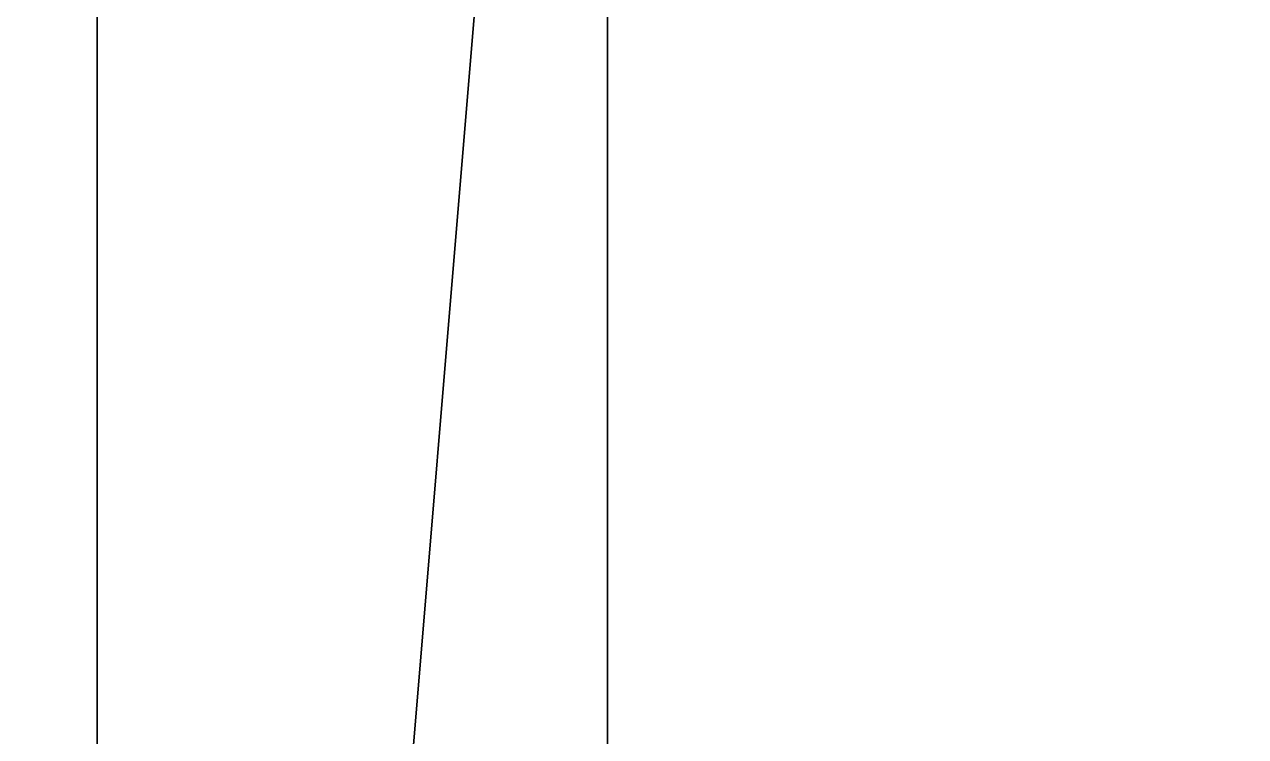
# Model space of a CAD drawing. Header units: metres. Extents: x -124 to 60, y -56 to 44.
# Drawn here: x 7.715 to 12.5, y -41.091 to -38.302 of the extents above; entities that cross this region are included whole.
import ezdxf

# ---------------------------------------------------------------- set-up
doc = ezdxf.new("R2010")
doc.units = ezdxf.units.M

msp = doc.modelspace()

# ---------------------------------------------------------------- linework, layer by layer
for points in [[(60, 44, 20), (10, 44, 20), (10, -56, 20)], [(10, -56, 20), (60, -56, 20), (60, 44, 20)], [(8, -56, 24), (10, -56, 24), (10, -32, 24)], [(10, -32, 24), (8, -32, 24), (8, -56, 24)], [(8, -56, 36), (8, -56, 46), (8, -32, 46)], [(8, -32, 46), (8, -32, 36), (8, -56, 36)], [(8, -32, 32), (8, -32, 36), (8, -42, 36)], [(8, -42, 36), (8, -42, 32), (8, -32, 32)], [(8, -56, 10), (8, -36, 10), (4, -36, 10)], [(4, -36, 10), (4, -56, 10), (8, -56, 10)], [(8, -56, 10), (8, -56, 24), (8, -38, 24)], [(8, -38, 24), (8, -38, 10), (8, -56, 10)], [(8, -38.3536, 32), (8, -38.3921, 31.9807), (8, -38, 32)], [(8, -38.3921, 31.9807), (8, -38.3536, 32), (8, -38.7071, 32)], [(8, -38.7071, 32), (8, -38.7804, 31.9231), (8, -38.3921, 31.9807)], [(8, -38.7804, 31.9231), (8, -38.7071, 32), (8, -39.0607, 32)], [(8, -39.0607, 32), (8, -39.1611, 31.8278), (8, -38.7804, 31.9231)], [(8, -39.1611, 31.8278), (8, -39.0607, 32), (8, -39.4142, 32)], [(8, -39.4142, 32), (8, -39.5307, 31.6955), (8, -39.1611, 31.8278)], [(8, -39.5307, 31.6955), (8, -39.4142, 32), (8, -39.7678, 32)], [(8, -39.7678, 32), (8, -39.8856, 31.5277), (8, -39.5307, 31.6955)], [(8, -39.8856, 31.5277), (8, -39.7678, 32), (8, -40.1213, 32)], [(8, -40.1213, 32), (8, -40.2223, 31.3259), (8, -39.8856, 31.5277)], [(8, -40.2223, 31.3259), (8, -40.1213, 32), (8, -40.4749, 32)], [(8, -40.4749, 32), (8, -40.5376, 31.092), (8, -40.2223, 31.3259)], [(8, -40.5376, 31.092), (8, -40.4749, 32), (8, -40.8284, 32)], [(8, -40.8284, 32), (8, -40.8284, 30.8284), (8, -40.5376, 31.092)], [(8, -40.8284, 30.8284), (8, -40.8284, 32), (8, -42, 32)], [(8, -42, 32), (8, -42, 30.8284), (8, -40.8284, 30.8284)], [(8, -41.092, 30.5376), (8, -40.8284, 30.8284), (8, -42, 30.8284)]]:
    msp.add_3dface(points)

doc.saveas('drawing.dxf')
